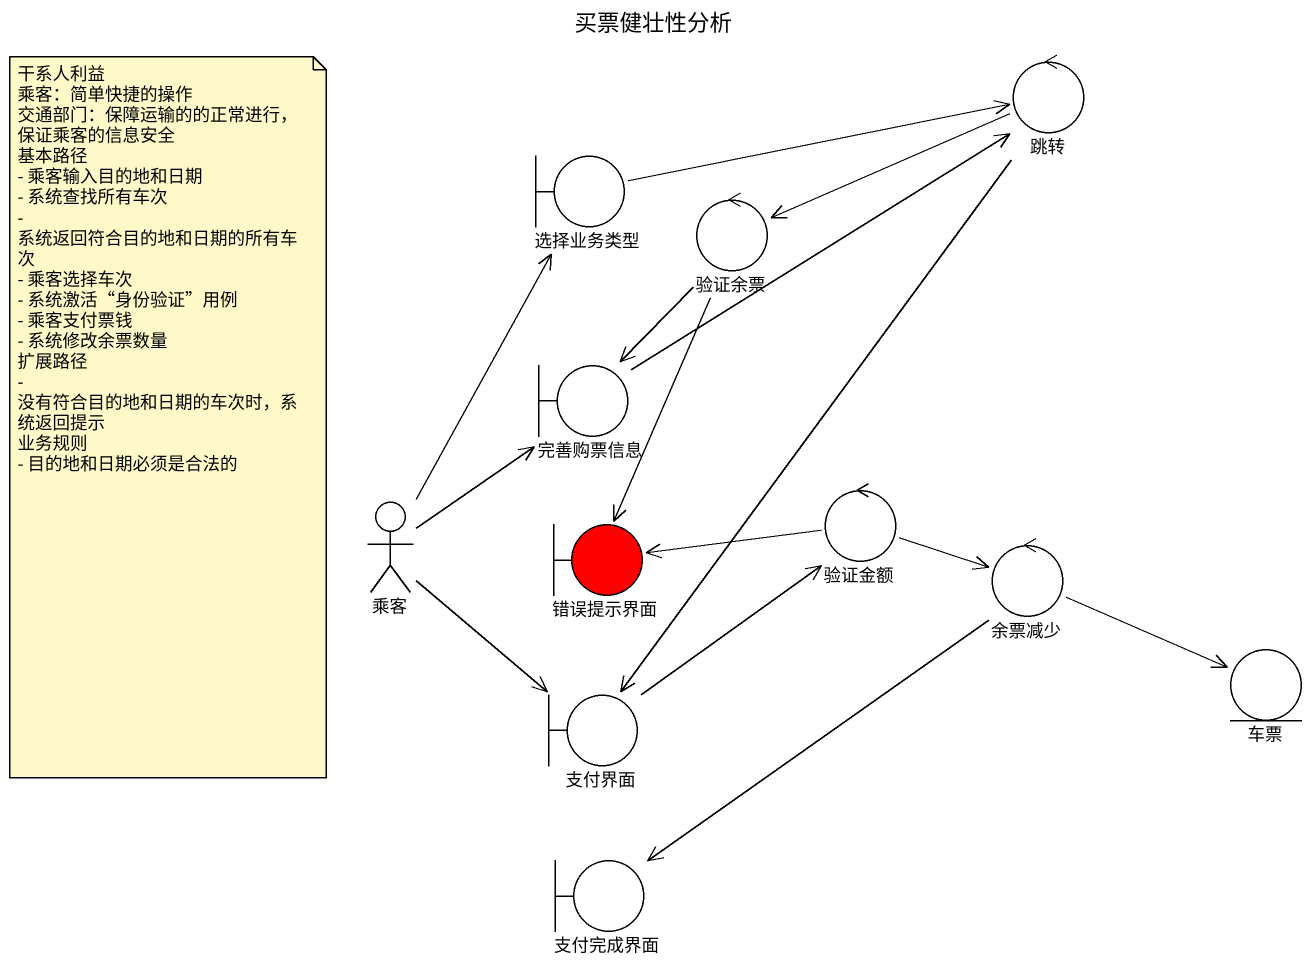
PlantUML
@startuml
title 买票健壮性分析
control 跳转
boundary 选择业务类型
control 验证余票
boundary 完善购票信息
actor 乘客
control 验证金额
boundary 错误提示界面 #FF0000
control 余票减少
entity 车票
boundary 支付界面
boundary 支付完成界面
跳转 -left-> 验证余票
跳转 --> 支付界面
选择业务类型 -right-> 跳转
验证余票 --> 完善购票信息
验证余票 --> 错误提示界面
完善购票信息 -up-> 跳转
乘客 -up-> 选择业务类型
乘客 -up-> 完善购票信息
乘客 --> 支付界面
验证金额 -left-> 错误提示界面
验证金额 -right-> 余票减少
余票减少 -right-> 车票
余票减少 --> 支付完成界面
支付界面 -up-> 验证金额
note as N1
  干系人利益
  乘客：简单快捷的操作
  交通部门：保障运输的的正常进行，保证乘客的信息安全
  基本路径
  - 乘客输入目的地和日期
  - 系统查找所有车次
  - 系统返回符合目的地和日期的所有车次
  - 乘客选择车次
  - 系统激活“身份验证”用例
  - 乘客支付票钱
  - 系统修改余票数量
  扩展路径
  - 没有符合目的地和日期的车次时，系统返回提示
  业务规则
  - 目的地和日期必须是合法的
end note
@enduml
